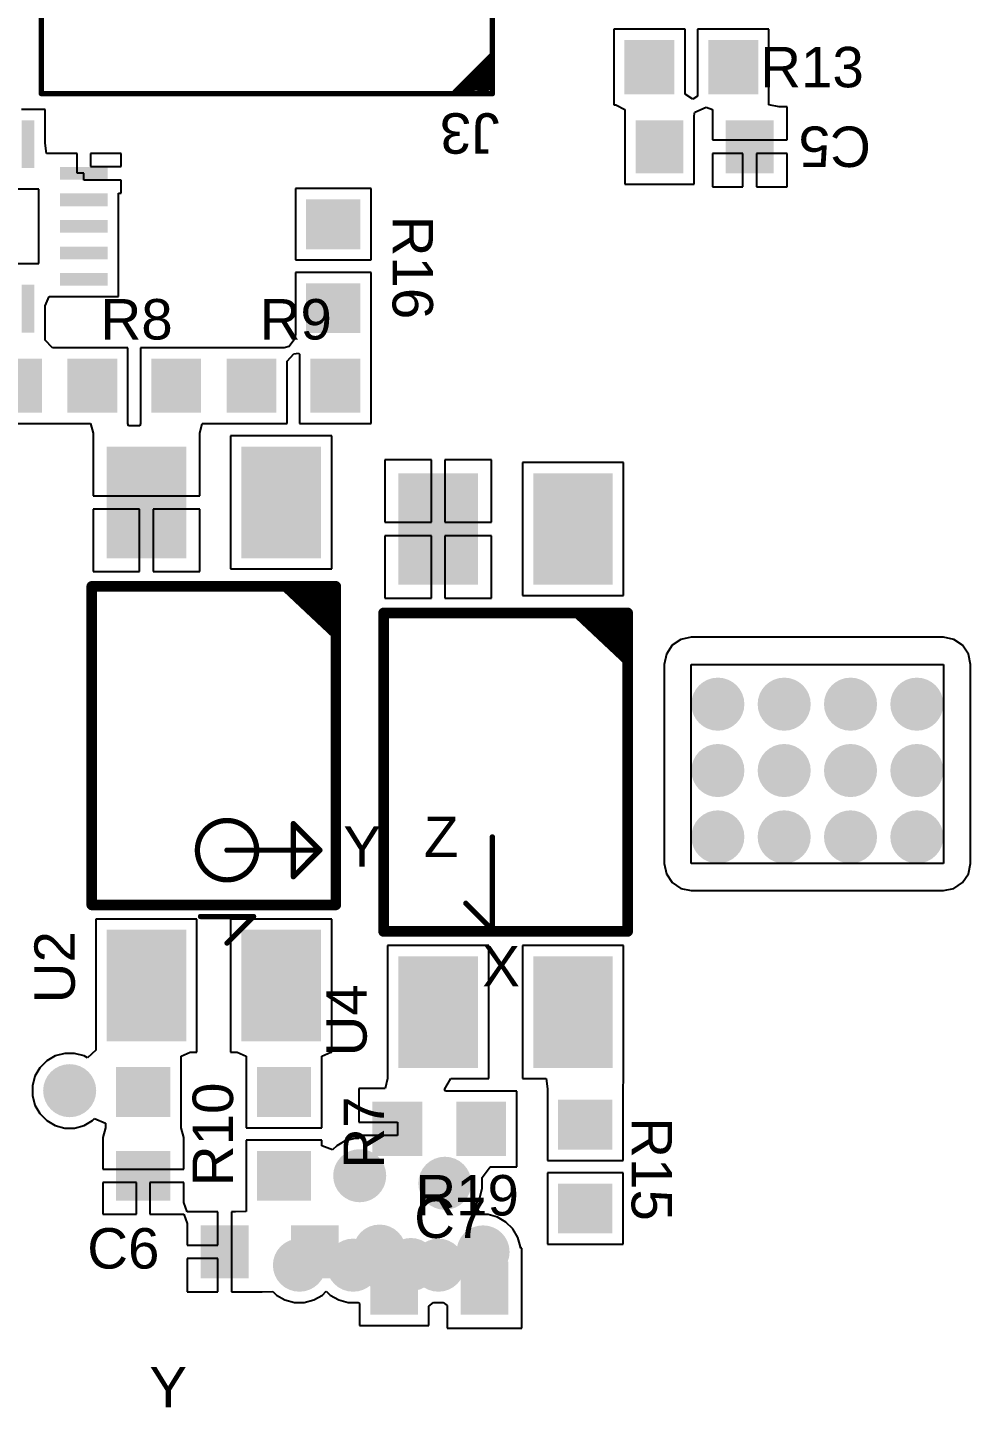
# Model space of a CAD drawing. Header units: inches. Extents: x 0 to 100, y 0 to 65.
# Drawn here: x 36.24 to 54.01, y 26 to 51.99 of the extents above; entities that cross this region are included whole.
import ezdxf

# ---------------------------------------------------------------- set-up
doc = ezdxf.new("R2010")
doc.units = ezdxf.units.IN
for name, color, linetype in [('Multi-Layer', 9, 'Continuous'), ('Pad Holes', 156, 'Continuous'), ('Top Layer', 1, 'Continuous'), ('Top Overlay', 2, 'Continuous'), ('Via Holes', 16, 'Continuous')]:
    doc.layers.add(name, color=color, linetype=linetype)
doc.styles.add('Arial', font='', dxfattribs={"height": 0.2})
doc.styles.get('Arial').set_extended_font_data('Arial')

# ---------------------------------------------------------------- blocks, each defined once
blk = doc.blocks.new('74LVC125ABQ_331')
at = {"layer": 'Top Layer'}
for points in [[(-1.12, 0.85), (-1.12, 1.75), (-0.88, 1.75), (-0.88, 0.85)], [(-0.62, 0.85), (-0.62, 1.75), (-0.38, 1.75), (-0.38, 0.85)], [(-0.12, 0.85), (-0.12, 1.75), (0.12, 1.75), (0.12, 0.85)], [(0.38, 0.85), (0.38, 1.75), (0.62, 1.75), (0.62, 0.85)], [(0.88, 0.85), (0.88, 1.75), (1.12, 1.75), (1.12, 0.85)], [(-2, 0.37), (-1.1, 0.37), (-1.1, 0.13), (-2, 0.13)], [(1.1, 0.37), (2, 0.37), (2, 0.13), (1.1, 0.13)], [(-2, -0.13), (-1.1, -0.13), (-1.1, -0.37), (-2, -0.37)], [(1.1, -0.13), (2, -0.13), (2, -0.37), (1.1, -0.37)], [(-1.12, -1.75), (-1.12, -0.85), (-0.88, -0.85), (-0.88, -1.75)], [(-0.62, -1.75), (-0.62, -0.85), (-0.38, -0.85), (-0.38, -1.75)], [(-0.12, -1.75), (-0.12, -0.85), (0.12, -0.85), (0.12, -1.75)], [(0.38, -1.75), (0.38, -0.85), (0.62, -0.85), (0.62, -1.75)], [(0.88, -1.75), (0.88, -0.85), (1.12, -0.85), (1.12, -1.75)]]:
    blk.add_hatch(color=1, dxfattribs=at).paths.add_polyline_path(points)
for p, q in [((-0.7, 0.45), (-0.7, -0.45)), ((0.7, 0.45), (-0.7, 0.45)), ((0.7, -0.45), (0.7, 0.45)), ((-0.7, -0.45), (0.7, -0.45))]:
    blk.add_line(p, q, dxfattribs=at)
at = {"layer": 'Top Overlay', "const_width": 0.1}
for points in [[(-2, -1.75), (-2, -1)], [(-1.75, -1.75), (-2, -1.75)]]:
    blk.add_lwpolyline(points, dxfattribs=at)
at = {"layer": 'Top Overlay', "const_width": 0.05}
for points in [[(-2.025, -1, 1), (-1.975, -1, 1)], [(-2.025, -1.75, 1), (-1.975, -1.75, 1)], [(-2.025, -1.75, 1), (-1.975, -1.75, 1)], [(-1.775, -1.75, 1), (-1.725, -1.75, 1)]]:
    blk.add_lwpolyline(points, format="xyb", close=True, dxfattribs=at)
blk = doc.blocks.new('FOD817A3SD_332')
at = {"layer": 'Top Layer'}
for points in [[(-5.6, 2.02), (-3.5, 2.02), (-3.5, 0.52), (-5.6, 0.52)], [(3.5, 2.02), (5.6, 2.02), (5.6, 0.52), (3.5, 0.52)], [(-5.6, -0.52), (-3.5, -0.52), (-3.5, -2.02), (-5.6, -2.02)], [(3.5, -0.52), (5.6, -0.52), (5.6, -2.02), (3.5, -2.02)]]:
    blk.add_hatch(color=1, dxfattribs=at).paths.add_polyline_path(points)
at = {"layer": 'Top Overlay'}
for points, const_width in [([(-2.969, -2.3), (-2.969, 2.3)], 0.2), ([(3.031, 2.3), (-2.969, 2.3)], 0.2), ([(3.031, -2.3), (3.031, 2.3)], 0.2), ([(-3.002, 1.336), (-2.143, 2.257)], 0.1), ([(-2.994, 1.379), (-2.958, 2.2)], 0.1), ([(-2.924, 1.422), (-2.958, 2.2)], 0.1), ([(-2.957, 1.294), (-2.065, 2.244)], 0.1), ([(-2.924, 1.422), (-2.884, 2.21)], 0.1), ([(-2.881, 1.442), (-2.884, 2.21)], 0.1), ([(-2.881, 1.442), (-2.814, 2.183)], 0.1), ([(-2.791, 1.563), (-2.814, 2.183)], 0.1), ([(-2.791, 1.563), (-2.744, 2.247)], 0.1), ([(-2.717, 1.663), (-2.744, 2.247)], 0.1), ([(-2.717, 1.663), (-2.664, 2.243)], 0.1), ([(-2.661, 1.723), (-2.664, 2.243)], 0.1), ([(-2.661, 1.723), (-2.621, 2.22)], 0.1), ([(-2.594, 1.763), (-2.621, 2.22)], 0.1), ([(-2.594, 1.763), (-2.537, 2.237)], 0.1), ([(-2.511, 1.84), (-2.537, 2.237)], 0.1), ([(-2.511, 1.84), (-2.494, 2.28)], 0.1), ([(-2.43, 1.953), (-2.494, 2.28)], 0.1), ([(-2.43, 1.953), (-2.424, 2.243)], 0.1), ([(-2.367, 1.99), (-2.424, 2.243)], 0.1), ([(-2.414, 1.96), (-2.254, 2.123)], 0.1), ([(-2.367, 1.99), (-2.334, 2.247)], 0.1), ([(-2.3, 2.056), (-2.334, 2.247)], 0.1), ([(-2.3, 2.056), (-2.247, 2.237)], 0.1), ([(-2.254, 2.123), (-2.19, 2.2)], 0.1), ([(-2.184, 2.227), (-2.247, 2.237)], 0.1), ([(-2.19, 2.2), (-2.184, 2.227)], 0.1), ([(-2.617, 1.806), (-2.521, 1.886)], 0.1), ([(-2.521, 1.886), (-2.414, 1.96)], 0.1), ([(3.031, -2.3), (-2.969, -2.3)], 0.2)]:
    blk.add_lwpolyline(points, dxfattribs=dict(at, const_width=const_width))
for points, const_width in [([(-3.019, 2.3, 1), (-2.919, 2.3, 1)], 0.1), ([(-3.019, 2.3, 1), (-2.919, 2.3, 1)], 0.1), ([(2.981, 2.3, 1), (3.081, 2.3, 1)], 0.1), ([(2.981, 2.3, 1), (3.081, 2.3, 1)], 0.1), ([(-2.983, 2.2, 1), (-2.933, 2.2, 1)], 0.05), ([(-2.983, 2.2, 1), (-2.933, 2.2, 1)], 0.05), ([(-2.909, 2.21, 1), (-2.859, 2.21, 1)], 0.05), ([(-2.909, 2.21, 1), (-2.859, 2.21, 1)], 0.05), ([(-2.839, 2.183, 1), (-2.789, 2.183, 1)], 0.05), ([(-2.839, 2.183, 1), (-2.789, 2.183, 1)], 0.05), ([(-2.769, 2.247, 1), (-2.719, 2.247, 1)], 0.05), ([(-2.769, 2.247, 1), (-2.719, 2.247, 1)], 0.05), ([(-2.689, 2.243, 1), (-2.639, 2.243, 1)], 0.05), ([(-2.689, 2.243, 1), (-2.639, 2.243, 1)], 0.05), ([(-2.646, 2.22, 1), (-2.596, 2.22, 1)], 0.05), ([(-2.646, 2.22, 1), (-2.596, 2.22, 1)], 0.05), ([(-2.562, 2.237, 1), (-2.512, 2.237, 1)], 0.05), ([(-2.562, 2.237, 1), (-2.512, 2.237, 1)], 0.05), ([(-2.519, 2.28, 1), (-2.469, 2.28, 1)], 0.05), ([(-2.519, 2.28, 1), (-2.469, 2.28, 1)], 0.05), ([(-2.449, 2.243, 1), (-2.399, 2.243, 1)], 0.05), ([(-2.449, 2.243, 1), (-2.399, 2.243, 1)], 0.05), ([(-2.359, 2.247, 1), (-2.309, 2.247, 1)], 0.05), ([(-2.359, 2.247, 1), (-2.309, 2.247, 1)], 0.05), ([(-2.325, 2.056, 1), (-2.275, 2.056, 1)], 0.05), ([(-2.325, 2.056, 1), (-2.275, 2.056, 1)], 0.05), ([(-2.279, 2.123, 1), (-2.229, 2.123, 1)], 0.05), ([(-2.279, 2.123, 1), (-2.229, 2.123, 1)], 0.05), ([(-2.272, 2.237, 1), (-2.222, 2.237, 1)], 0.05), ([(-2.272, 2.237, 1), (-2.222, 2.237, 1)], 0.05), ([(-2.215, 2.2, 1), (-2.165, 2.2, 1)], 0.05), ([(-2.215, 2.2, 1), (-2.165, 2.2, 1)], 0.05), ([(-2.209, 2.227, 1), (-2.159, 2.227, 1)], 0.05), ([(-2.209, 2.227, 1), (-2.159, 2.227, 1)], 0.05), ([(-2.168, 2.257, 1), (-2.118, 2.257, 1)], 0.05), ([(-2.09, 2.244, 1), (-2.04, 2.244, 1)], 0.05), ([(-2.642, 1.806, 1), (-2.592, 1.806, 1)], 0.05), ([(-2.546, 1.886, 1), (-2.496, 1.886, 1)], 0.05), ([(-2.546, 1.886, 1), (-2.496, 1.886, 1)], 0.05), ([(-2.536, 1.84, 1), (-2.486, 1.84, 1)], 0.05), ([(-2.536, 1.84, 1), (-2.486, 1.84, 1)], 0.05), ([(-2.455, 1.953, 1), (-2.405, 1.953, 1)], 0.05), ([(-2.455, 1.953, 1), (-2.405, 1.953, 1)], 0.05), ([(-2.439, 1.96, 1), (-2.389, 1.96, 1)], 0.05), ([(-2.439, 1.96, 1), (-2.389, 1.96, 1)], 0.05), ([(-2.392, 1.99, 1), (-2.342, 1.99, 1)], 0.05), ([(-2.392, 1.99, 1), (-2.342, 1.99, 1)], 0.05), ([(-2.816, 1.563, 1), (-2.766, 1.563, 1)], 0.05), ([(-2.816, 1.563, 1), (-2.766, 1.563, 1)], 0.05), ([(-2.742, 1.663, 1), (-2.692, 1.663, 1)], 0.05), ([(-2.742, 1.663, 1), (-2.692, 1.663, 1)], 0.05), ([(-2.686, 1.723, 1), (-2.636, 1.723, 1)], 0.05), ([(-2.686, 1.723, 1), (-2.636, 1.723, 1)], 0.05), ([(-2.619, 1.763, 1), (-2.569, 1.763, 1)], 0.05), ([(-2.619, 1.763, 1), (-2.569, 1.763, 1)], 0.05), ([(-3.027, 1.336, 1), (-2.977, 1.336, 1)], 0.05), ([(-3.019, 1.379, 1), (-2.969, 1.379, 1)], 0.05), ([(-2.982, 1.294, 1), (-2.932, 1.294, 1)], 0.05), ([(-2.949, 1.422, 1), (-2.899, 1.422, 1)], 0.05), ([(-2.949, 1.422, 1), (-2.899, 1.422, 1)], 0.05), ([(-2.906, 1.442, 1), (-2.856, 1.442, 1)], 0.05), ([(-2.906, 1.442, 1), (-2.856, 1.442, 1)], 0.05), ([(-3.019, -2.3, 1), (-2.919, -2.3, 1)], 0.1), ([(-3.019, -2.3, 1), (-2.919, -2.3, 1)], 0.1), ([(2.981, -2.3, 1), (3.081, -2.3, 1)], 0.1), ([(2.981, -2.3, 1), (3.081, -2.3, 1)], 0.1)]:
    blk.add_lwpolyline(points, format="xyb", close=True, dxfattribs=dict(at, const_width=const_width))
blk = doc.blocks.new('FOD817A3SD_334')
at = {"layer": 'Top Layer'}
for points in [[(-5.6, 2.02), (-3.5, 2.02), (-3.5, 0.52), (-5.6, 0.52)], [(3.5, 2.02), (5.6, 2.02), (5.6, 0.52), (3.5, 0.52)], [(-5.6, -0.52), (-3.5, -0.52), (-3.5, -2.02), (-5.6, -2.02)], [(3.5, -0.52), (5.6, -0.52), (5.6, -2.02), (3.5, -2.02)]]:
    blk.add_hatch(color=1, dxfattribs=at).paths.add_polyline_path(points)
at = {"layer": 'Top Overlay'}
for points, const_width in [([(-2.969, -2.3), (-2.969, 2.3)], 0.2), ([(3.031, 2.3), (-2.969, 2.3)], 0.2), ([(3.031, -2.3), (3.031, 2.3)], 0.2), ([(-3.002, 1.336), (-2.143, 2.257)], 0.1), ([(-2.994, 1.379), (-2.958, 2.2)], 0.1), ([(-2.924, 1.422), (-2.958, 2.2)], 0.1), ([(-2.957, 1.294), (-2.065, 2.244)], 0.1), ([(-2.924, 1.422), (-2.884, 2.21)], 0.1), ([(-2.881, 1.442), (-2.884, 2.21)], 0.1), ([(-2.881, 1.442), (-2.814, 2.183)], 0.1), ([(-2.791, 1.563), (-2.814, 2.183)], 0.1), ([(-2.791, 1.563), (-2.744, 2.247)], 0.1), ([(-2.717, 1.663), (-2.744, 2.247)], 0.1), ([(-2.717, 1.663), (-2.664, 2.243)], 0.1), ([(-2.661, 1.723), (-2.664, 2.243)], 0.1), ([(-2.661, 1.723), (-2.621, 2.22)], 0.1), ([(-2.594, 1.763), (-2.621, 2.22)], 0.1), ([(-2.594, 1.763), (-2.537, 2.237)], 0.1), ([(-2.511, 1.84), (-2.537, 2.237)], 0.1), ([(-2.511, 1.84), (-2.494, 2.28)], 0.1), ([(-2.43, 1.953), (-2.494, 2.28)], 0.1), ([(-2.43, 1.953), (-2.424, 2.243)], 0.1), ([(-2.367, 1.99), (-2.424, 2.243)], 0.1), ([(-2.414, 1.96), (-2.254, 2.123)], 0.1), ([(-2.367, 1.99), (-2.334, 2.247)], 0.1), ([(-2.3, 2.056), (-2.334, 2.247)], 0.1), ([(-2.3, 2.056), (-2.247, 2.237)], 0.1), ([(-2.254, 2.123), (-2.19, 2.2)], 0.1), ([(-2.184, 2.227), (-2.247, 2.237)], 0.1), ([(-2.19, 2.2), (-2.184, 2.227)], 0.1), ([(-2.617, 1.806), (-2.521, 1.886)], 0.1), ([(-2.521, 1.886), (-2.414, 1.96)], 0.1), ([(3.031, -2.3), (-2.969, -2.3)], 0.2)]:
    blk.add_lwpolyline(points, dxfattribs=dict(at, const_width=const_width))
for points, const_width in [([(-3.019, 2.3, 1), (-2.919, 2.3, 1)], 0.1), ([(-3.019, 2.3, 1), (-2.919, 2.3, 1)], 0.1), ([(2.981, 2.3, 1), (3.081, 2.3, 1)], 0.1), ([(2.981, 2.3, 1), (3.081, 2.3, 1)], 0.1), ([(-2.983, 2.2, 1), (-2.933, 2.2, 1)], 0.05), ([(-2.983, 2.2, 1), (-2.933, 2.2, 1)], 0.05), ([(-2.909, 2.21, 1), (-2.859, 2.21, 1)], 0.05), ([(-2.909, 2.21, 1), (-2.859, 2.21, 1)], 0.05), ([(-2.839, 2.183, 1), (-2.789, 2.183, 1)], 0.05), ([(-2.839, 2.183, 1), (-2.789, 2.183, 1)], 0.05), ([(-2.769, 2.247, 1), (-2.719, 2.247, 1)], 0.05), ([(-2.769, 2.247, 1), (-2.719, 2.247, 1)], 0.05), ([(-2.689, 2.243, 1), (-2.639, 2.243, 1)], 0.05), ([(-2.689, 2.243, 1), (-2.639, 2.243, 1)], 0.05), ([(-2.646, 2.22, 1), (-2.596, 2.22, 1)], 0.05), ([(-2.646, 2.22, 1), (-2.596, 2.22, 1)], 0.05), ([(-2.562, 2.237, 1), (-2.512, 2.237, 1)], 0.05), ([(-2.562, 2.237, 1), (-2.512, 2.237, 1)], 0.05), ([(-2.519, 2.28, 1), (-2.469, 2.28, 1)], 0.05), ([(-2.519, 2.28, 1), (-2.469, 2.28, 1)], 0.05), ([(-2.449, 2.243, 1), (-2.399, 2.243, 1)], 0.05), ([(-2.449, 2.243, 1), (-2.399, 2.243, 1)], 0.05), ([(-2.359, 2.247, 1), (-2.309, 2.247, 1)], 0.05), ([(-2.359, 2.247, 1), (-2.309, 2.247, 1)], 0.05), ([(-2.325, 2.056, 1), (-2.275, 2.056, 1)], 0.05), ([(-2.325, 2.056, 1), (-2.275, 2.056, 1)], 0.05), ([(-2.279, 2.123, 1), (-2.229, 2.123, 1)], 0.05), ([(-2.279, 2.123, 1), (-2.229, 2.123, 1)], 0.05), ([(-2.272, 2.237, 1), (-2.222, 2.237, 1)], 0.05), ([(-2.272, 2.237, 1), (-2.222, 2.237, 1)], 0.05), ([(-2.215, 2.2, 1), (-2.165, 2.2, 1)], 0.05), ([(-2.215, 2.2, 1), (-2.165, 2.2, 1)], 0.05), ([(-2.209, 2.227, 1), (-2.159, 2.227, 1)], 0.05), ([(-2.209, 2.227, 1), (-2.159, 2.227, 1)], 0.05), ([(-2.168, 2.257, 1), (-2.118, 2.257, 1)], 0.05), ([(-2.09, 2.244, 1), (-2.04, 2.244, 1)], 0.05), ([(-2.642, 1.806, 1), (-2.592, 1.806, 1)], 0.05), ([(-2.546, 1.886, 1), (-2.496, 1.886, 1)], 0.05), ([(-2.546, 1.886, 1), (-2.496, 1.886, 1)], 0.05), ([(-2.536, 1.84, 1), (-2.486, 1.84, 1)], 0.05), ([(-2.536, 1.84, 1), (-2.486, 1.84, 1)], 0.05), ([(-2.455, 1.953, 1), (-2.405, 1.953, 1)], 0.05), ([(-2.455, 1.953, 1), (-2.405, 1.953, 1)], 0.05), ([(-2.439, 1.96, 1), (-2.389, 1.96, 1)], 0.05), ([(-2.439, 1.96, 1), (-2.389, 1.96, 1)], 0.05), ([(-2.392, 1.99, 1), (-2.342, 1.99, 1)], 0.05), ([(-2.392, 1.99, 1), (-2.342, 1.99, 1)], 0.05), ([(-2.816, 1.563, 1), (-2.766, 1.563, 1)], 0.05), ([(-2.816, 1.563, 1), (-2.766, 1.563, 1)], 0.05), ([(-2.742, 1.663, 1), (-2.692, 1.663, 1)], 0.05), ([(-2.742, 1.663, 1), (-2.692, 1.663, 1)], 0.05), ([(-2.686, 1.723, 1), (-2.636, 1.723, 1)], 0.05), ([(-2.686, 1.723, 1), (-2.636, 1.723, 1)], 0.05), ([(-2.619, 1.763, 1), (-2.569, 1.763, 1)], 0.05), ([(-2.619, 1.763, 1), (-2.569, 1.763, 1)], 0.05), ([(-3.027, 1.336, 1), (-2.977, 1.336, 1)], 0.05), ([(-3.019, 1.379, 1), (-2.969, 1.379, 1)], 0.05), ([(-2.982, 1.294, 1), (-2.932, 1.294, 1)], 0.05), ([(-2.949, 1.422, 1), (-2.899, 1.422, 1)], 0.05), ([(-2.949, 1.422, 1), (-2.899, 1.422, 1)], 0.05), ([(-2.906, 1.442, 1), (-2.856, 1.442, 1)], 0.05), ([(-2.906, 1.442, 1), (-2.856, 1.442, 1)], 0.05), ([(-3.019, -2.3, 1), (-2.919, -2.3, 1)], 0.1), ([(-3.019, -2.3, 1), (-2.919, -2.3, 1)], 0.1), ([(2.981, -2.3, 1), (3.081, -2.3, 1)], 0.1), ([(2.981, -2.3, 1), (3.081, -2.3, 1)], 0.1)]:
    blk.add_lwpolyline(points, format="xyb", close=True, dxfattribs=dict(at, const_width=const_width))
blk = doc.blocks.new('RES_0603_335')
at = {"layer": 'Top Layer'}
for points in [[(-1.26, 0.51), (-0.32, 0.51), (-0.32, -0.51), (-1.26, -0.51)], [(0.32, 0.51), (1.26, 0.51), (1.26, -0.51), (0.32, -0.51)]]:
    blk.add_hatch(color=1, dxfattribs=at).paths.add_polyline_path(points)
blk = doc.blocks.new('RES_0603_336')
at = {"layer": 'Top Layer'}
for points in [[(-1.26, 0.51), (-0.32, 0.51), (-0.32, -0.51), (-1.26, -0.51)], [(0.32, 0.51), (1.26, 0.51), (1.26, -0.51), (0.32, -0.51)]]:
    blk.add_hatch(color=1, dxfattribs=at).paths.add_polyline_path(points)
blk = doc.blocks.new('RES_0603_337')
at = {"layer": 'Top Layer'}
for points in [[(-1.26, 0.51), (-0.32, 0.51), (-0.32, -0.51), (-1.26, -0.51)], [(0.32, 0.51), (1.26, 0.51), (1.26, -0.51), (0.32, -0.51)]]:
    blk.add_hatch(color=1, dxfattribs=at).paths.add_polyline_path(points)
blk = doc.blocks.new('RES_0603_339')
at = {"layer": 'Top Layer'}
for points in [[(-1.26, 0.51), (-0.32, 0.51), (-0.32, -0.51), (-1.26, -0.51)], [(0.32, 0.51), (1.26, 0.51), (1.26, -0.51), (0.32, -0.51)]]:
    blk.add_hatch(color=1, dxfattribs=at).paths.add_polyline_path(points)
blk = doc.blocks.new('RES_0603_341')
at = {"layer": 'Top Layer'}
for points in [[(-1.26, 0.51), (-0.32, 0.51), (-0.32, -0.51), (-1.26, -0.51)], [(0.32, 0.51), (1.26, 0.51), (1.26, -0.51), (0.32, -0.51)]]:
    blk.add_hatch(color=1, dxfattribs=at).paths.add_polyline_path(points)
blk = doc.blocks.new('RES_0603_342')
at = {"layer": 'Top Layer'}
for points in [[(-1.26, 0.51), (-0.32, 0.51), (-0.32, -0.51), (-1.26, -0.51)], [(0.32, 0.51), (1.26, 0.51), (1.26, -0.51), (0.32, -0.51)]]:
    blk.add_hatch(color=1, dxfattribs=at).paths.add_polyline_path(points)
blk = doc.blocks.new('RES_0603_343')
at = {"layer": 'Top Layer'}
for points in [[(-1.26, 0.51), (-0.32, 0.51), (-0.32, -0.51), (-1.26, -0.51)], [(0.32, 0.51), (1.26, 0.51), (1.26, -0.51), (0.32, -0.51)]]:
    blk.add_hatch(color=1, dxfattribs=at).paths.add_polyline_path(points)
blk = doc.blocks.new('RES_0603_344')
at = {"layer": 'Top Layer'}
for points in [[(-1.26, 0.51), (-0.32, 0.51), (-0.32, -0.51), (-1.26, -0.51)], [(0.32, 0.51), (1.26, 0.51), (1.26, -0.51), (0.32, -0.51)]]:
    blk.add_hatch(color=1, dxfattribs=at).paths.add_polyline_path(points)
blk = doc.blocks.new('T________B_____3P___2_54P_347')
at = {"layer": 'Multi-Layer'}
blk.add_hatch(color=9, dxfattribs=at).paths.add_polyline_path([(-3.515, 0.975), (-1.565, 0.975), (-1.565, -0.975), (-3.515, -0.975)])
h = blk.add_hatch(color=9, dxfattribs=at)
edge = h.paths.add_edge_path()
edge.add_arc((0, 0), 0.975, 0, 360)
h = blk.add_hatch(color=9, dxfattribs=at)
edge = h.paths.add_edge_path()
edge.add_arc((2.54, 0), 0.975, 0, 360)
at = {"layer": 'Pad Holes'}
h = blk.add_hatch(color=7, dxfattribs=at)
edge = h.paths.add_edge_path()
edge.add_arc((-2.54, 0), 0.65, 0, 360)
h = blk.add_hatch(color=7, dxfattribs=at)
edge = h.paths.add_edge_path()
edge.add_arc((0, 0), 0.65, 0, 360)
h = blk.add_hatch(color=7, dxfattribs=at)
edge = h.paths.add_edge_path()
edge.add_arc((2.54, 0), 0.65, 0, 360)
at = {"layer": 'Top Layer'}
blk.add_hatch(color=1, dxfattribs=at).paths.add_polyline_path([(-3.515, 0.975), (-1.565, 0.975), (-1.565, -0.975), (-3.515, -0.975)])
h = blk.add_hatch(color=1, dxfattribs=at)
edge = h.paths.add_edge_path()
edge.add_arc((0, 0), 0.975, 0, 360)
h = blk.add_hatch(color=1, dxfattribs=at)
edge = h.paths.add_edge_path()
edge.add_arc((2.54, 0), 0.975, 0, 360)
at = {"layer": 'Top Overlay', "const_width": 0.1}
for points in [[(4.25, 3.25), (-4.25, 3.25)], [(-4.25, 3.25), (-4.25, -3.75)], [(-3.546, 3.217), (-4.234, 2.53)], [(-3.826, 3.217), (-4.232, 2.811)], [(-4.016, 3.186), (-4.215, 2.987)], [(-3.98, 3.146), (-4.215, 2.912)], [(-4.119, 3.186), (-4.207, 3.098)], [(-4.199, 3.106), (-4.207, 3.098)], [(-4.207, 3.098), (-4.207, 3.098)], [(-3.774, 3.146), (-4.183, 2.737)], [(-3.734, 3.118), (-4.183, 2.669)], [(-4.016, 3.186), (-4.119, 3.186)], [(-3.774, 3.146), (-3.98, 3.146)], [(-3.546, 3.217), (-3.826, 3.217)], [(-3.706, 3.202), (-3.734, 3.174)], [(-3.734, 3.174), (-3.734, 3.118)], [(-3.706, 3.202), (-3.706, 3.09)], [(4.25, 3.25), (4.25, -3.75)], [(-4.232, 2.811), (-4.232, 2.658)], [(-4.215, 2.987), (-4.215, 2.912)], [(-4.183, 2.737), (-4.183, 2.669)], [(4.25, -3.75), (-4.25, -3.75)]]:
    blk.add_lwpolyline(points, dxfattribs=at)
at = {"layer": 'Top Overlay', "const_width": 0.05}
for points in [[(-4.275, 3.25, 1), (-4.225, 3.25, 1)], [(-4.275, 3.25, 1), (-4.225, 3.25, 1)], [(-4.232, 3.098, 1), (-4.182, 3.098, 1)], [(-4.232, 3.098, 1), (-4.182, 3.098, 1)], [(-4.232, 3.098, 1), (-4.182, 3.098, 1)], [(-4.232, 3.098, 1), (-4.182, 3.098, 1)], [(-4.224, 3.106, 1), (-4.174, 3.106, 1)], [(-4.144, 3.186, 1), (-4.094, 3.186, 1)], [(-4.144, 3.186, 1), (-4.094, 3.186, 1)], [(-4.041, 3.186, 1), (-3.991, 3.186, 1)], [(-4.041, 3.186, 1), (-3.991, 3.186, 1)], [(-4.005, 3.146, 1), (-3.955, 3.146, 1)], [(-4.005, 3.146, 1), (-3.955, 3.146, 1)], [(-3.851, 3.217, 1), (-3.801, 3.217, 1)], [(-3.851, 3.217, 1), (-3.801, 3.217, 1)], [(-3.799, 3.146, 1), (-3.749, 3.146, 1)], [(-3.799, 3.146, 1), (-3.749, 3.146, 1)], [(-3.759, 3.174, 1), (-3.709, 3.174, 1)], [(-3.759, 3.174, 1), (-3.709, 3.174, 1)], [(-3.759, 3.118, 1), (-3.709, 3.118, 1)], [(-3.759, 3.118, 1), (-3.709, 3.118, 1)], [(-3.731, 3.202, 1), (-3.681, 3.202, 1)], [(-3.731, 3.202, 1), (-3.681, 3.202, 1)], [(-3.731, 3.09, 1), (-3.681, 3.09, 1)], [(-3.571, 3.217, 1), (-3.521, 3.217, 1)], [(-3.571, 3.217, 1), (-3.521, 3.217, 1)], [(4.225, 3.25, 1), (4.275, 3.25, 1)], [(4.225, 3.25, 1), (4.275, 3.25, 1)], [(-4.257, 2.811, 1), (-4.207, 2.811, 1)], [(-4.257, 2.811, 1), (-4.207, 2.811, 1)], [(-4.24, 2.987, 1), (-4.19, 2.987, 1)], [(-4.24, 2.987, 1), (-4.19, 2.987, 1)], [(-4.24, 2.912, 1), (-4.19, 2.912, 1)], [(-4.24, 2.912, 1), (-4.19, 2.912, 1)], [(-4.257, 2.658, 1), (-4.207, 2.658, 1)], [(-4.208, 2.737, 1), (-4.158, 2.737, 1)], [(-4.208, 2.737, 1), (-4.158, 2.737, 1)], [(-4.208, 2.669, 1), (-4.158, 2.669, 1)], [(-4.208, 2.669, 1), (-4.158, 2.669, 1)], [(-4.259, 2.53, 1), (-4.209, 2.53, 1)], [(-4.275, -3.75, 1), (-4.225, -3.75, 1)], [(-4.275, -3.75, 1), (-4.225, -3.75, 1)], [(4.225, -3.75, 1), (4.275, -3.75, 1)], [(4.225, -3.75, 1), (4.275, -3.75, 1)]]:
    blk.add_lwpolyline(points, format="xyb", close=True, dxfattribs=at)
blk = doc.blocks.new('CAPC1608X10N_361')
at = {"layer": 'Top Layer'}
for points in [[(-1.3, -0.5), (-1.3, 0.5), (-0.4, 0.5), (-0.4, -0.5)], [(0.4, -0.5), (0.4, 0.5), (1.3, 0.5), (1.3, -0.5)]]:
    blk.add_hatch(color=1, dxfattribs=at).paths.add_polyline_path(points)
blk = doc.blocks.new('CAPC1608X10N_362')
at = {"layer": 'Top Layer'}
for points in [[(-1.3, -0.5), (-1.3, 0.5), (-0.4, 0.5), (-0.4, -0.5)], [(0.4, -0.5), (0.4, 0.5), (1.3, 0.5), (1.3, -0.5)]]:
    blk.add_hatch(color=1, dxfattribs=at).paths.add_polyline_path(points)
blk = doc.blocks.new('RES_0603_372')
at = {"layer": 'Top Layer'}
for points in [[(-1.26, 0.51), (-0.32, 0.51), (-0.32, -0.51), (-1.26, -0.51)], [(0.32, 0.51), (1.26, 0.51), (1.26, -0.51), (0.32, -0.51)]]:
    blk.add_hatch(color=1, dxfattribs=at).paths.add_polyline_path(points)
blk = doc.blocks.new('CAPC1608X10N_386')
at = {"layer": 'Top Layer'}
for points in [[(-1.3, -0.5), (-1.3, 0.5), (-0.4, 0.5), (-0.4, -0.5)], [(0.4, -0.5), (0.4, 0.5), (1.3, 0.5), (1.3, -0.5)]]:
    blk.add_hatch(color=1, dxfattribs=at).paths.add_polyline_path(points)

msp = doc.modelspace()

# ---------------------------------------------------------------- hatches: boundary and pattern name
at = {"layer": 'Top Layer'}
h = msp.add_hatch(color=1, dxfattribs=at)
edge = h.paths.add_edge_path()
edge.add_arc((49.25, 39.25), 0.5, 0, 360)
h = msp.add_hatch(color=1, dxfattribs=at)
edge = h.paths.add_edge_path()
edge.add_arc((50.5, 39.25), 0.5, 0, 360)
h = msp.add_hatch(color=1, dxfattribs=at)
edge = h.paths.add_edge_path()
edge.add_arc((51.75, 39.25), 0.5, 0, 360)
h = msp.add_hatch(color=1, dxfattribs=at)
edge = h.paths.add_edge_path()
edge.add_arc((53, 39.25), 0.5, 0, 360)
h = msp.add_hatch(color=1, dxfattribs=at)
edge = h.paths.add_edge_path()
edge.add_arc((49.25, 38), 0.5, 0, 360)
h = msp.add_hatch(color=1, dxfattribs=at)
edge = h.paths.add_edge_path()
edge.add_arc((50.5, 38), 0.5, 0, 360)
h = msp.add_hatch(color=1, dxfattribs=at)
edge = h.paths.add_edge_path()
edge.add_arc((51.75, 38), 0.5, 0, 360)
h = msp.add_hatch(color=1, dxfattribs=at)
edge = h.paths.add_edge_path()
edge.add_arc((53, 38), 0.5, 0, 360)
h = msp.add_hatch(color=1, dxfattribs=at)
edge = h.paths.add_edge_path()
edge.add_arc((49.25, 36.75), 0.5, 0, 360)
h = msp.add_hatch(color=1, dxfattribs=at)
edge = h.paths.add_edge_path()
edge.add_arc((50.5, 36.75), 0.5, 0, 360)
h = msp.add_hatch(color=1, dxfattribs=at)
edge = h.paths.add_edge_path()
edge.add_arc((51.75, 36.75), 0.5, 0, 360)
h = msp.add_hatch(color=1, dxfattribs=at)
edge = h.paths.add_edge_path()
edge.add_arc((53, 36.75), 0.5, 0, 360)
h = msp.add_hatch(color=1, dxfattribs=at)
edge = h.paths.add_edge_path()
edge.add_arc((37.034, 31.97), 0.5, 0, 360)
h = msp.add_hatch(color=1, dxfattribs=at)
edge = h.paths.add_edge_path()
edge.add_arc((42.5, 30.368), 0.5, 0, 360)
h = msp.add_hatch(color=1, dxfattribs=at)
edge = h.paths.add_edge_path()
edge.add_arc((44.105, 30.226), 0.5, 0, 360)
h = msp.add_hatch(color=1, dxfattribs=at)
edge = h.paths.add_edge_path()
edge.add_arc((42.874, 28.948), 0.5, 0, 360)
h = msp.add_hatch(color=1, dxfattribs=at)
edge = h.paths.add_edge_path()
edge.add_arc((44.825, 28.933), 0.5, 0, 360)
h = msp.add_hatch(color=1, dxfattribs=at)
edge = h.paths.add_edge_path()
edge.add_arc((41.364, 28.683), 0.5, 0, 360)
h = msp.add_hatch(color=1, dxfattribs=at)
edge = h.paths.add_edge_path()
edge.add_arc((42.375, 28.683), 0.5, 0, 360)
h = msp.add_hatch(color=1, dxfattribs=at)
edge = h.paths.add_edge_path()
edge.add_arc((42.378, 28.683), 0.5, 0, 360)
h = msp.add_hatch(color=1, dxfattribs=at)
edge = h.paths.add_edge_path()
edge.add_arc((43, 28.683), 0.5, 0, 360)
h = msp.add_hatch(color=1, dxfattribs=at)
edge = h.paths.add_edge_path()
edge.add_arc((43.464, 28.695), 0.5, 0, 360)
h = msp.add_hatch(color=1, dxfattribs=at)
edge = h.paths.add_edge_path()
edge.add_arc((43.983, 28.683), 0.5, 0, 360)
at = {"layer": 'Via Holes'}
h = msp.add_hatch(color=7, dxfattribs=at)
edge = h.paths.add_edge_path()
edge.add_arc((49.25, 39.25), 0.25, 0, 360)
h = msp.add_hatch(color=7, dxfattribs=at)
edge = h.paths.add_edge_path()
edge.add_arc((50.5, 39.25), 0.25, 0, 360)
h = msp.add_hatch(color=7, dxfattribs=at)
edge = h.paths.add_edge_path()
edge.add_arc((51.75, 39.25), 0.25, 0, 360)
h = msp.add_hatch(color=7, dxfattribs=at)
edge = h.paths.add_edge_path()
edge.add_arc((53, 39.25), 0.25, 0, 360)
h = msp.add_hatch(color=7, dxfattribs=at)
edge = h.paths.add_edge_path()
edge.add_arc((49.25, 38), 0.25, 0, 360)
h = msp.add_hatch(color=7, dxfattribs=at)
edge = h.paths.add_edge_path()
edge.add_arc((50.5, 38), 0.25, 0, 360)
h = msp.add_hatch(color=7, dxfattribs=at)
edge = h.paths.add_edge_path()
edge.add_arc((51.75, 38), 0.25, 0, 360)
h = msp.add_hatch(color=7, dxfattribs=at)
edge = h.paths.add_edge_path()
edge.add_arc((53, 38), 0.25, 0, 360)
h = msp.add_hatch(color=7, dxfattribs=at)
edge = h.paths.add_edge_path()
edge.add_arc((49.25, 36.75), 0.25, 0, 360)
h = msp.add_hatch(color=7, dxfattribs=at)
edge = h.paths.add_edge_path()
edge.add_arc((50.5, 36.75), 0.25, 0, 360)
h = msp.add_hatch(color=7, dxfattribs=at)
edge = h.paths.add_edge_path()
edge.add_arc((51.75, 36.75), 0.25, 0, 360)
h = msp.add_hatch(color=7, dxfattribs=at)
edge = h.paths.add_edge_path()
edge.add_arc((53, 36.75), 0.25, 0, 360)
h = msp.add_hatch(color=7, dxfattribs=at)
edge = h.paths.add_edge_path()
edge.add_arc((37.034, 31.97), 0.25, 0, 360)
h = msp.add_hatch(color=7, dxfattribs=at)
edge = h.paths.add_edge_path()
edge.add_arc((42.5, 30.368), 0.25, 0, 360)
h = msp.add_hatch(color=7, dxfattribs=at)
edge = h.paths.add_edge_path()
edge.add_arc((44.105, 30.226), 0.25, 0, 360)
h = msp.add_hatch(color=7, dxfattribs=at)
edge = h.paths.add_edge_path()
edge.add_arc((42.874, 28.948), 0.25, 0, 360)
h = msp.add_hatch(color=7, dxfattribs=at)
edge = h.paths.add_edge_path()
edge.add_arc((44.825, 28.933), 0.25, 0, 360)
h = msp.add_hatch(color=7, dxfattribs=at)
edge = h.paths.add_edge_path()
edge.add_arc((41.364, 28.683), 0.25, 0, 360)
h = msp.add_hatch(color=7, dxfattribs=at)
edge = h.paths.add_edge_path()
edge.add_arc((42.375, 28.683), 0.25, 0, 360)
h = msp.add_hatch(color=7, dxfattribs=at)
edge = h.paths.add_edge_path()
edge.add_arc((42.378, 28.683), 0.25, 0, 360)
h = msp.add_hatch(color=7, dxfattribs=at)
edge = h.paths.add_edge_path()
edge.add_arc((43, 28.683), 0.25, 0, 360)
h = msp.add_hatch(color=7, dxfattribs=at)
edge = h.paths.add_edge_path()
edge.add_arc((43.464, 28.695), 0.25, 0, 360)
h = msp.add_hatch(color=7, dxfattribs=at)
edge = h.paths.add_edge_path()
edge.add_arc((43.983, 28.683), 0.25, 0, 360)

# ---------------------------------------------------------------- linework, layer by layer
at = {"layer": 'Top Layer'}
for p, q in [((48.633, 51.963), (47.287, 51.963)), ((47.287, 51.963), (47.287, 50.537)), ((48.633, 50.742), (48.633, 51.963)), ((50.213, 51.963), (48.867, 51.963)), ((48.867, 51.963), (48.867, 50.704)), ((50.213, 50.707), (50.213, 51.963)), ((48.777, 50.649), (48.633, 50.742)), ((48.867, 50.704), (48.777, 50.649)), ((50.213, 50.537), (50.213, 50.707)), ((36.573, 50.453), (36.124, 50.453)), ((36.573, 49.818), (36.573, 50.453)), ((47.287, 50.537), (47.328, 50.537)), ((47.328, 50.537), (47.497, 50.453)), ((47.497, 50.453), (47.497, 50.334)), ((48.818, 50.401), (49.031, 50.497)), ((49.031, 50.497), (49.146, 50.453)), ((49.146, 50.453), (49.146, 50.334)), ((50.403, 50.504), (50.213, 50.537)), ((50.554, 50.504), (50.403, 50.504)), ((50.554, 49.877), (50.554, 50.504)), ((47.497, 50.334), (47.497, 49.047)), ((48.803, 50.328), (48.809, 50.376)), ((48.803, 49.047), (48.803, 50.328)), ((48.809, 50.376), (48.818, 50.401)), ((49.146, 50.334), (49.146, 49.877)), ((36.596, 49.624), (36.573, 49.818)), ((49.146, 49.877), (49.85, 49.877)), ((49.85, 49.877), (50.554, 49.877)), ((37.173, 49.624), (36.596, 49.624)), ((37.173, 49.25), (37.173, 49.624)), ((38.004, 49.624), (37.427, 49.624)), ((37.427, 49.624), (37.427, 49.377)), ((38.004, 49.377), (38.004, 49.624)), ((49.723, 49.623), (49.146, 49.623)), ((49.146, 49.623), (49.146, 48.996)), ((49.723, 48.996), (49.723, 49.623)), ((50.554, 49.623), (49.977, 49.623)), ((49.977, 49.623), (49.977, 48.996)), ((50.554, 48.996), (50.554, 49.623)), ((37.3, 49.25), (37.173, 49.25)), ((37.3, 49.123), (37.3, 49.25)), ((38.004, 49.123), (37.3, 49.123)), ((37.427, 49.377), (38.004, 49.377)), ((38.004, 48.876), (38.004, 49.123)), ((37.953, 47.927), (37.953, 48.876)), ((37.953, 48.876), (38.004, 48.876)), ((42.713, 48.963), (41.287, 48.963)), ((41.287, 48.963), (41.287, 47.617)), ((42.713, 47.617), (42.713, 48.963)), ((47.497, 49.047), (48.803, 49.047)), ((49.146, 48.996), (49.723, 48.996)), ((49.977, 48.996), (50.554, 48.996)), ((37.953, 46.927), (37.953, 47.927)), ((41.287, 47.617), (42.713, 47.617)), ((42.713, 47.383), (41.287, 47.383)), ((41.287, 47.383), (41.287, 46.22)), ((42.713, 46.166), (42.713, 47.383)), ((36.573, 46.754), (36.647, 46.927)), ((36.647, 46.927), (37.953, 46.927)), ((36.573, 46.166), (36.573, 46.754)), ((36.573, 46.108), (36.573, 46.166)), ((36.713, 45.963), (36.573, 46.108)), ((41.276, 46.129), (41.168, 45.99)), ((41.287, 46.22), (41.276, 46.129)), ((42.713, 45.963), (42.713, 46.166)), ((36.916, 45.963), (36.713, 45.963)), ((38.133, 45.963), (36.916, 45.963)), ((38.133, 44.557), (38.133, 45.963)), ((39.584, 45.963), (38.367, 45.963)), ((38.367, 45.963), (38.367, 44.557)), ((39.787, 45.963), (39.584, 45.963)), ((39.916, 45.963), (39.787, 45.963)), ((40.961, 45.963), (39.916, 45.963)), ((41.077, 45.963), (40.961, 45.963)), ((41.168, 45.99), (41.077, 45.963)), ((41.133, 45.709), (41.261, 45.847)), ((41.168, 45.99), (41.168, 45.99)), ((41.261, 45.847), (41.347, 45.859)), ((41.347, 45.859), (41.367, 45.842)), ((41.367, 45.842), (41.367, 44.537)), ((42.713, 45.834), (42.713, 45.963)), ((42.713, 44.537), (42.713, 45.834)), ((41.133, 44.537), (41.133, 45.709)), ((35.367, 44.537), (36.584, 44.537)), ((36.584, 44.537), (36.713, 44.537)), ((36.713, 44.537), (36.916, 44.537)), ((36.916, 44.537), (37.427, 44.537)), ((37.427, 44.537), (37.476, 44.354)), ((38.133, 44.537), (38.133, 44.557)), ((38.145, 44.494), (38.133, 44.537)), ((38.355, 44.494), (38.145, 44.494)), ((38.367, 44.537), (38.355, 44.494)), ((38.367, 44.557), (38.367, 44.537)), ((39.484, 44.354), (39.533, 44.537)), ((39.533, 44.537), (39.713, 44.537)), ((39.713, 44.537), (39.916, 44.537)), ((39.916, 44.537), (41.133, 44.537)), ((41.367, 44.537), (42.713, 44.537)), ((37.476, 44.354), (37.476, 44.334)), ((37.476, 44.334), (37.476, 43.177)), ((39.484, 44.334), (39.484, 44.354)), ((39.484, 43.177), (39.484, 44.334)), ((41.973, 44.303), (40.067, 44.303)), ((40.067, 44.303), (40.067, 41.797)), ((41.973, 41.797), (41.973, 44.303)), ((43.853, 43.854), (42.976, 43.854)), ((42.976, 43.854), (42.976, 42.677)), ((43.853, 42.677), (43.853, 43.854)), ((44.984, 43.854), (44.107, 43.854)), ((44.107, 43.854), (44.107, 42.677)), ((44.984, 42.677), (44.984, 43.854)), ((47.473, 43.803), (45.567, 43.803)), ((45.567, 43.803), (45.567, 41.297)), ((47.473, 41.297), (47.473, 43.803)), ((37.476, 43.177), (38.48, 43.177)), ((38.48, 43.177), (39.484, 43.177)), ((38.353, 42.923), (37.476, 42.923)), ((37.476, 42.923), (37.476, 41.746)), ((38.353, 41.746), (38.353, 42.923)), ((39.484, 42.923), (38.607, 42.923)), ((38.607, 42.923), (38.607, 41.746)), ((39.484, 41.746), (39.484, 42.923)), ((42.976, 42.677), (43.853, 42.677)), ((44.107, 42.677), (44.984, 42.677)), ((43.853, 42.423), (42.976, 42.423)), ((42.976, 42.423), (42.976, 41.246)), ((43.853, 41.246), (43.853, 42.423)), ((44.984, 42.423), (44.107, 42.423)), ((44.107, 42.423), (44.107, 41.246)), ((44.984, 41.246), (44.984, 42.423)), ((37.476, 41.746), (38.353, 41.746)), ((38.607, 41.746), (39.484, 41.746)), ((40.067, 41.797), (41.973, 41.797)), ((42.976, 41.246), (43.853, 41.246)), ((44.107, 41.246), (44.984, 41.246)), ((45.567, 41.297), (47.473, 41.297)), ((48.39, 40.36), (48.279, 40.195)), ((48.555, 40.471), (48.39, 40.36)), ((48.75, 40.51), (48.555, 40.471)), ((53.5, 40.51), (48.75, 40.51)), ((53.695, 40.471), (53.5, 40.51)), ((53.86, 40.36), (53.695, 40.471)), ((53.971, 40.195), (53.86, 40.36)), ((48.279, 40.195), (48.24, 40)), ((54.01, 40), (53.971, 40.195)), ((48.24, 40), (48.24, 36.25)), ((48.75, 36.25), (48.75, 40)), ((48.75, 40), (53.5, 40)), ((53.5, 40), (53.5, 36.25)), ((54.01, 36.25), (54.01, 40)), ((48.24, 36.25), (48.279, 36.055)), ((53.5, 36.25), (48.75, 36.25)), ((53.971, 36.055), (54.01, 36.25)), ((48.279, 36.055), (48.39, 35.89)), ((48.39, 35.89), (48.555, 35.779)), ((53.695, 35.779), (53.86, 35.89)), ((53.86, 35.89), (53.971, 36.055)), ((48.555, 35.779), (48.75, 35.74)), ((48.75, 35.74), (53.5, 35.74)), ((53.5, 35.74), (53.695, 35.779)), ((39.433, 35.203), (37.527, 35.203)), ((37.527, 35.203), (37.527, 32.732)), ((39.433, 32.697), (39.433, 35.203)), ((41.973, 35.203), (40.067, 35.203)), ((40.067, 35.203), (40.067, 32.697)), ((41.973, 32.697), (41.973, 35.203)), ((44.933, 34.703), (43.027, 34.703)), ((43.027, 34.703), (43.027, 32.217)), ((44.933, 32.197), (44.933, 34.703)), ((47.473, 34.703), (45.567, 34.703)), ((45.567, 34.703), (45.567, 32.197)), ((47.473, 32.202), (47.473, 34.703)), ((36.602, 32.532), (36.471, 32.401)), ((36.762, 32.625), (36.602, 32.532)), ((36.941, 32.673), (36.762, 32.625)), ((37.126, 32.673), (36.941, 32.673)), ((37.305, 32.625), (37.126, 32.673)), ((37.369, 32.588), (37.305, 32.625)), ((37.527, 32.732), (37.369, 32.588)), ((39.133, 32.619), (39.304, 32.697)), ((39.133, 32.494), (39.133, 32.619)), ((39.133, 31.293), (39.133, 32.494)), ((39.304, 32.697), (39.433, 32.697)), ((40.067, 32.697), (40.19, 32.697)), ((40.19, 32.697), (40.361, 32.619)), ((40.361, 32.619), (40.361, 32.494)), ((40.361, 32.494), (40.361, 31.272)), ((41.787, 32.619), (41.958, 32.697)), ((41.787, 32.494), (41.787, 32.619)), ((41.787, 31.272), (41.787, 32.494)), ((41.958, 32.697), (41.973, 32.697)), ((36.379, 32.241), (36.331, 32.062)), ((36.471, 32.401), (36.379, 32.241)), ((36.331, 32.062), (36.331, 31.877)), ((42.978, 32.014), (42.486, 32.014)), ((42.486, 32.014), (42.486, 31.377)), ((43.027, 32.197), (42.978, 32.014)), ((43.027, 32.217), (43.027, 32.197)), ((44.099, 31.994), (44.217, 32.197)), ((44.117, 31.963), (44.099, 31.994)), ((44.217, 32.197), (44.933, 32.197)), ((45.567, 32.197), (46.014, 32.197)), ((46.014, 32.197), (46.037, 32.003)), ((46.037, 32.003), (46.037, 31.994)), ((46.037, 31.994), (46.037, 30.657)), ((47.463, 31.998), (47.473, 32.197)), ((47.463, 30.657), (47.463, 31.998)), ((47.473, 32.197), (47.473, 32.202)), ((36.331, 31.877), (36.379, 31.698)), ((45.463, 31.963), (44.117, 31.963)), ((45.463, 30.537), (45.463, 31.963)), ((36.379, 31.698), (36.471, 31.538)), ((36.471, 31.538), (36.602, 31.407)), ((36.602, 31.407), (36.762, 31.314)), ((36.762, 31.314), (36.941, 31.266)), ((36.941, 31.266), (37.126, 31.266)), ((37.126, 31.266), (37.305, 31.314)), ((37.305, 31.314), (37.466, 31.407)), ((37.466, 31.407), (37.504, 31.445)), ((37.504, 31.445), (37.707, 31.361)), ((37.707, 31.272), (37.658, 31.09)), ((37.707, 31.361), (37.707, 31.293)), ((37.707, 31.293), (37.707, 31.272)), ((39.133, 31.272), (39.133, 31.293)), ((39.183, 31.09), (39.133, 31.272)), ((40.361, 31.272), (41.787, 31.272)), ((42.486, 31.377), (43.21, 31.377)), ((43.21, 31.377), (43.21, 31.123)), ((37.658, 31.09), (37.656, 31.09)), ((37.656, 31.09), (37.656, 30.493)), ((39.184, 31.09), (39.183, 31.09)), ((39.184, 30.493), (39.184, 31.09)), ((41.787, 31.039), (40.361, 31.039)), ((40.361, 31.039), (40.361, 29.692)), ((41.787, 30.928), (41.787, 31.039)), ((42.068, 30.931), (41.99, 30.853)), ((42.229, 31.023), (42.068, 30.931)), ((42.407, 31.071), (42.229, 31.023)), ((42.486, 31.071), (42.407, 31.071)), ((43.21, 31.123), (42.486, 31.123)), ((42.486, 31.123), (42.486, 31.071)), ((41.99, 30.853), (41.787, 30.928)), ((37.656, 30.493), (38.42, 30.493)), ((38.42, 30.493), (39.184, 30.493)), ((44.805, 30.334), (44.96, 30.537)), ((44.96, 30.537), (45.463, 30.537)), ((46.037, 30.657), (47.463, 30.657)), ((47.463, 30.423), (46.037, 30.423)), ((46.037, 30.423), (46.037, 29.077)), ((47.463, 29.077), (47.463, 30.423)), ((38.293, 30.239), (37.656, 30.239)), ((37.656, 30.239), (37.656, 29.642)), ((38.293, 29.642), (38.293, 30.239)), ((39.184, 30.239), (38.547, 30.239)), ((38.547, 30.239), (38.547, 29.642)), ((39.184, 29.862), (39.184, 30.239)), ((44.809, 30.318), (44.805, 30.334)), ((44.809, 30.133), (44.809, 30.318)), ((44.69, 29.831), (44.761, 29.954)), ((44.761, 29.954), (44.809, 30.133)), ((37.656, 29.642), (38.293, 29.642)), ((38.547, 29.642), (39.047, 29.642)), ((39.047, 29.642), (39.184, 29.642)), ((39.251, 29.687), (39.184, 29.862)), ((39.184, 29.642), (39.251, 29.466)), ((39.387, 29.687), (39.251, 29.687)), ((39.828, 29.687), (39.387, 29.687)), ((39.828, 29.06), (39.828, 29.687)), ((40.16, 29.687), (40.082, 29.687)), ((40.082, 29.687), (40.082, 28.933)), ((40.361, 29.692), (40.16, 29.687)), ((44.701, 29.78), (44.69, 29.831)), ((44.732, 29.716), (44.701, 29.78)), ((44.798, 29.636), (44.732, 29.716)), ((44.918, 29.636), (44.798, 29.636)), ((45.097, 29.588), (44.918, 29.636)), ((39.251, 29.466), (39.251, 29.06)), ((45.257, 29.496), (45.097, 29.588)), ((45.388, 29.365), (45.257, 29.496)), ((45.481, 29.204), (45.388, 29.365)), ((45.529, 29.026), (45.481, 29.204)), ((39.251, 29.06), (39.828, 29.06)), ((40.082, 28.933), (40.082, 28.179)), ((45.529, 29.004), (45.529, 29.026)), ((45.554, 29.004), (45.529, 29.004)), ((45.554, 27.496), (45.554, 29.004)), ((46.037, 29.077), (47.463, 29.077)), ((39.828, 28.806), (39.251, 28.806)), ((39.251, 28.806), (39.251, 28.179)), ((39.828, 28.179), (39.828, 28.806)), ((39.251, 28.179), (39.828, 28.179)), ((40.082, 28.179), (40.608, 28.179)), ((40.608, 28.179), (40.659, 28.179)), ((40.659, 28.179), (40.862, 28.19)), ((40.862, 28.19), (40.932, 28.12)), ((40.932, 28.12), (41.092, 28.028)), ((41.635, 28.028), (41.796, 28.12)), ((41.796, 28.12), (41.869, 28.194)), ((41.869, 28.194), (41.943, 28.12)), ((41.943, 28.12), (42.104, 28.028)), ((41.092, 28.028), (41.271, 27.98)), ((41.271, 27.98), (41.456, 27.98)), ((41.456, 27.98), (41.635, 28.028)), ((42.104, 28.028), (42.282, 27.98)), ((42.282, 27.98), (42.471, 27.98)), ((42.471, 27.98), (42.497, 27.96)), ((42.497, 27.96), (42.497, 27.547)), ((43.803, 27.913), (43.891, 27.98)), ((43.803, 27.547), (43.803, 27.913)), ((43.891, 27.98), (44.076, 27.98)), ((44.076, 27.98), (44.146, 27.926)), ((44.146, 27.926), (44.146, 27.496)), ((42.497, 27.547), (43.803, 27.547)), ((44.146, 27.496), (45.554, 27.496))]:
    msp.add_line(p, q, dxfattribs=at)
at = {"layer": 'Top Overlay'}
for points, const_width in [([(40.559, 36.5, 1), (39.441, 36.5, 1)], 0.1), ([(41.225, 37, 1), (41.275, 37, 1)], 0.05), ([(41.225, 37, 1), (41.275, 37, 1)], 0.05), ([(44.975, 36.75, 1), (45.025, 36.75, 1)], 0.05), ([(39.416, 36.5, 1), (39.466, 36.5, 1)], 0.05), ([(39.975, 36.5, 1), (40.025, 36.5, 1)], 0.05), ([(40.534, 36.5, 1), (40.584, 36.5, 1)], 0.05), ([(41.725, 36.5, 1), (41.775, 36.5, 1)], 0.05), ([(41.725, 36.5, 1), (41.775, 36.5, 1)], 0.05), ([(41.725, 36.5, 1), (41.775, 36.5, 1)], 0.05), ([(41.225, 36, 1), (41.275, 36, 1)], 0.05), ([(41.225, 36, 1), (41.275, 36, 1)], 0.05), ([(44.475, 35.5, 1), (44.525, 35.5, 1)], 0.05), ([(39.475, 35.25, 1), (39.525, 35.25, 1)], 0.05), ([(40.475, 35.25, 1), (40.525, 35.25, 1)], 0.05), ([(40.475, 35.25, 1), (40.525, 35.25, 1)], 0.05), ([(44.975, 35, 1), (45.025, 35, 1)], 0.05), ([(44.975, 35, 1), (45.025, 35, 1)], 0.05), ([(39.975, 34.75, 1), (40.025, 34.75, 1)], 0.05)]:
    msp.add_lwpolyline(points, format="xyb", close=True, dxfattribs=dict(at, const_width=const_width))
at = {"layer": 'Top Overlay', "const_width": 0.1}
for points in [[(41.25, 36), (41.25, 37)], [(41.25, 37), (41.75, 36.5)], [(45, 35), (45, 36.75)], [(40, 36.5), (41.75, 36.5)], [(41.25, 36), (41.75, 36.5)], [(44.5, 35.5), (45, 35)], [(39.5, 35.25), (40.5, 35.25)], [(40, 34.75), (40.5, 35.25)]]:
    msp.add_lwpolyline(points, dxfattribs=at)

# ---------------------------------------------------------------- block references
for name, p, rotation in [('T________B_____3P___2_54P_347', (40.75, 54), 180), ('RES_0603_372', (48.75, 51.25), 180), ('74LVC125ABQ_331', (36, 48.25), 270), ('RES_0603_342', (42, 47.5), 90), ('RES_0603_344', (35.25, 45.25), 180), ('RES_0603_339', (38.25, 45.25), 180), ('RES_0603_336', (41.25, 45.25), 180), ('FOD817A3SD_332', (39.75, 38.5), 270), ('FOD817A3SD_334', (45.25, 38), 270), ('RES_0603_335', (38.42, 31.156), 90), ('RES_0603_337', (41.074, 31.156), 270), ('RES_0603_343', (46.75, 30.54), 270), ('CAPC1608X10N_362', (40.805, 28.933), 180)]:
    msp.add_blockref(name, p, dxfattribs=dict(rotation=rotation))
for name, p in [('CAPC1608X10N_386', (49, 49.75)), ('RES_0603_341', (44, 31.25)), ('CAPC1608X10N_361', (44, 28.25))]:
    msp.add_blockref(name, p)

# ---------------------------------------------------------------- texts
at = {"layer": 'Top Overlay', "style": 'Arial'}
for s, p in [('R13', (50.048, 50.869)), ('R8', (37.615, 46.119)), ('R9', (40.615, 46.119)), ('Y', (42.19, 36.189)), ('Z', (43.71, 36.369)), ('X', (44.811, 33.933)), ('R19', (43.548, 29.619)), ('C7', (43.527, 29.195)), ('C6', (37.365, 28.619))]:
    msp.add_text(s, height=0.762, dxfattribs=at).set_placement(p)
for s, rotation, p in [('J3', 180, (45.135, 50.381)), ('C5', 180, (52.135, 50.131)), ('R16', 270, (43.119, 48.452)), ('U2', 90, (37.131, 33.615)), ('U4', 90, (42.631, 32.615)), ('R10', 90, (40.113, 30.17)), ('R7', 90, (42.961, 30.501)), ('R15', 270, (47.624, 31.47))]:
    msp.add_text(s, height=0.762, rotation=rotation, dxfattribs=at).set_placement(p)
at = {"layer": 'Top Overlay', "style": 'Arial', "text_generation_flag": 2}
msp.add_text('Y', height=0.762, rotation=360, dxfattribs=at).set_placement((39.246, 26.004))

doc.saveas('drawing.dxf')
